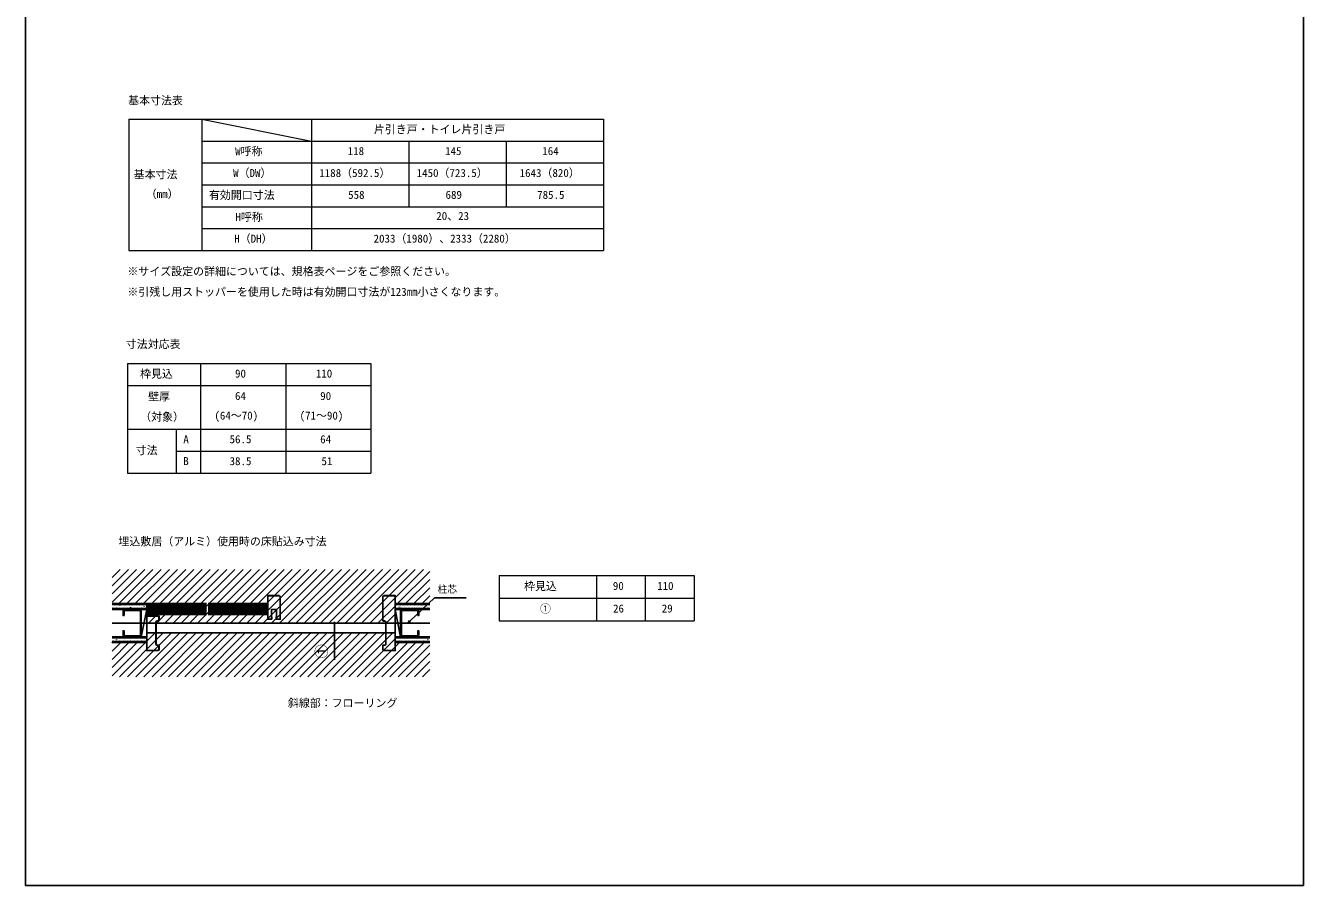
# Model space of a CAD drawing. Units: millimetres, scale not verified. Extents: x -525 to 525, y -783 to 779.
# Drawn here: x -525 to 525, y -783 to -76 of the extents above; entities that cross this region are included whole.
import ezdxf
from ezdxf.enums import TextEntityAlignment as Align

# ---------------------------------------------------------------- set-up
doc = ezdxf.new("R2010")
doc.units = ezdxf.units.MM
doc.header["$LTSCALE"] = 4
doc.layers.add('0-1_TABLE1', color=7, linetype='Continuous', lineweight=18)
for name, color, linetype in [('0-2_USER1', 3, 'Continuous'), ('0-4_YKK_11E', 7, 'Continuous'), ('0-5_YKK_12', 2, 'Continuous'), ('0-6_YKK_13', 4, 'Continuous'), ('0-8_YKK_D', 6, 'Continuous'), ('0-9_YKK_ZWAK', 7, 'Continuous'), ('0-A_YSS_K', 3, 'Continuous')]:
    doc.layers.add(name, color=color, linetype=linetype)
doc.styles.add('ＭＳ ゴシック', font='')
doc.styles.get('ＭＳ ゴシック').set_extended_font_data('MS Gothic')

msp = doc.modelspace()

# ---------------------------------------------------------------- linework, layer by layer
at = {"layer": '0-1_TABLE1'}
for p, q in [((-439.995, -153.354), (-49.995, -153.354)), ((-439.995, -153.354), (-439.995, -261.354)), ((-379.995, -153.354), (-289.995, -171.354)), ((-379.995, -153.354), (-379.995, -261.354)), ((-289.995, -153.354), (-289.995, -261.354)), ((-49.995, -153.354), (-49.995, -261.354)), ((-379.995, -171.354), (-49.995, -171.354)), ((-209.995, -171.354), (-209.995, -225.354)), ((-129.995, -171.354), (-129.995, -225.354)), ((-379.995, -189.354), (-49.995, -189.354)), ((-379.995, -207.354), (-49.995, -207.354)), ((-379.995, -225.354), (-49.995, -225.354)), ((-379.995, -243.354), (-49.995, -243.354)), ((-439.995, -261.354), (-49.995, -261.354)), ((-441.118, -354.305), (-241.118, -354.305)), ((-441.118, -354.305), (-441.118, -444.305)), ((-381.118, -354.305), (-381.118, -444.305)), ((-311.118, -354.305), (-311.118, -444.305)), ((-241.118, -354.305), (-241.118, -444.305)), ((-441.118, -372.305), (-241.118, -372.305)), ((-441.118, -408.305), (-241.118, -408.305)), ((-401.118, -408.305), (-401.118, -444.305)), ((-401.118, -426.305), (-241.118, -426.305)), ((-441.118, -444.305), (-241.118, -444.305)), ((-135.655, -528.606), (24.345, -528.606)), ((-135.655, -528.606), (-135.655, -565.765)), ((-55.655, -528.606), (-55.655, -565.765)), ((-15.655, -528.606), (-15.655, -565.765)), ((24.345, -528.606), (24.345, -565.765)), ((-135.655, -547.186), (24.345, -547.186)), ((-135.655, -565.765), (24.345, -565.765))]:
    msp.add_line(p, q, dxfattribs=at)
at = {"layer": '0-4_YKK_11E'}
for p, q in [((-316.778, -545.106), (-325.878, -545.106)), ((-230.278, -545.206), (-221.278, -545.206)), ((-231.378, -565.456), (-231.378, -546.206)), ((-417.778, -566.956), (-417.778, -584.956)), ((-417.678, -566.956), (-417.678, -584.956)), ((-415.778, -566.056), (-416.778, -566.056)), ((-229.778, -566.056), (-230.778, -566.056)), ((-228.878, -584.956), (-228.878, -566.956)), ((-228.778, -584.956), (-228.778, -566.956)), ((-416.778, -585.856), (-415.778, -585.856)), ((-415.178, -586.456), (-415.178, -589.206)), ((-231.378, -589.206), (-231.378, -586.456)), ((-230.778, -585.856), (-229.778, -585.856)), ((-416.278, -590.206), (-425.278, -590.206))]:
    msp.add_line(p, q, dxfattribs=at)
for points in [[(-325.878, -545.106), (-325.878, -555.606), (-325.778, -555.606)], [(-325.778, -564.456), (-325.778, -545.206), (-316.778, -545.206)], [(-230.278, -545.106), (-221.178, -545.106), (-221.178, -557.606), (-221.278, -557.606)], [(-221.278, -545.206), (-221.278, -590.206), (-230.278, -590.206)], [(-315.778, -546.206), (-315.778, -564.456), (-318.778, -564.456), (-318.778, -556.456), (-322.778, -556.456), (-322.778, -564.456), (-325.778, -564.456)], [(-318.778, -562.556), (-318.878, -562.556), (-318.878, -564.556), (-315.678, -564.556), (-315.678, -546.206)], [(-229.778, -565.956), (-231.278, -565.956), (-231.278, -546.206)], [(-425.278, -590.206), (-425.278, -561.956), (-415.278, -561.956), (-415.278, -565.956), (-416.778, -565.956)], [(-418.678, -561.956), (-418.678, -561.856), (-415.178, -561.856), (-415.178, -565.456)], [(-325.778, -559.556), (-325.878, -559.556), (-325.878, -564.556), (-322.678, -564.556), (-322.678, -562.556), (-322.778, -562.556)], [(-416.278, -590.306), (-425.378, -590.306), (-425.378, -577.806), (-425.278, -577.806)], [(-416.778, -585.956), (-415.278, -585.956), (-415.278, -589.206)], [(-231.278, -589.206), (-231.278, -585.956), (-229.778, -585.956)], [(-221.278, -577.806), (-221.178, -577.806), (-221.178, -590.306), (-230.278, -590.306)]]:
    msp.add_lwpolyline(points, dxfattribs=at)
for centre, radius, start, end in [((-316.778, -546.206), 1.1, 0, 90), ((-316.778, -546.206), 1, 0, 90), ((-230.278, -546.206), 1.1, 90, 180), ((-230.278, -546.206), 1, 90, 180), ((-416.778, -566.956), 1, 90, 180), ((-416.778, -566.956), 0.9, 90, 180), ((-415.778, -565.456), 0.6, 270, 360), ((-230.778, -565.456), 0.6, 180, 270), ((-229.778, -566.956), 1, 0, 90), ((-229.778, -566.956), 0.9, 360, 90), ((-416.778, -584.956), 1, 180, 270), ((-416.778, -584.956), 0.9, 180, 270), ((-415.778, -586.456), 0.6, 0, 90), ((-230.778, -586.456), 0.6, 90, 180), ((-229.778, -584.956), 0.9, 270, 0), ((-229.778, -584.956), 1, 270, 0), ((-416.278, -589.206), 1, 270, 0), ((-416.278, -589.206), 1.1, 270, 360), ((-230.278, -589.206), 1.1, 180, 270), ((-230.278, -589.206), 1, 180, 270)]:
    msp.add_arc(centre, radius, start, end, dxfattribs=at)
at = {"layer": '0-5_YKK_12'}
msp.add_line((-453.778, -567.706), (-192.778, -567.706), dxfattribs=at)
at = {"layer": '0-6_YKK_13'}
for p, q in [((-453.778, -530.211), (-447.173, -523.606)), ((-453.778, -536.947), (-440.437, -523.606)), ((-453.778, -543.682), (-433.702, -523.606)), ((-453.778, -550.417), (-426.967, -523.606)), ((-448.332, -551.706), (-420.232, -523.606)), ((-441.597, -551.706), (-413.497, -523.606)), ((-434.862, -551.706), (-406.762, -523.606)), ((-428.126, -551.706), (-400.026, -523.606)), ((-425.278, -555.593), (-393.291, -523.606)), ((-425.278, -562.328), (-386.556, -523.606)), ((-423.921, -567.706), (-379.821, -523.606)), ((-417.186, -567.706), (-373.086, -523.606)), ((-410.45, -567.706), (-366.35, -523.606)), ((-403.715, -567.706), (-359.615, -523.606)), ((-396.98, -567.706), (-352.88, -523.606)), ((-390.245, -567.706), (-346.145, -523.606)), ((-383.51, -567.706), (-339.41, -523.606)), ((-376.774, -567.706), (-332.674, -523.606)), ((-370.039, -567.706), (-325.939, -523.606)), ((-363.304, -567.706), (-319.204, -523.606)), ((-356.569, -567.706), (-312.469, -523.606)), ((-349.834, -567.706), (-305.734, -523.606)), ((-343.098, -567.706), (-298.998, -523.606)), ((-336.363, -567.706), (-292.263, -523.606)), ((-329.628, -567.706), (-285.528, -523.606)), ((-322.893, -567.706), (-278.793, -523.606)), ((-316.158, -567.706), (-272.058, -523.606)), ((-309.423, -567.706), (-265.323, -523.606)), ((-302.687, -567.706), (-258.587, -523.606)), ((-295.952, -567.706), (-251.852, -523.606)), ((-289.217, -567.706), (-245.117, -523.606)), ((-282.482, -567.706), (-238.382, -523.606)), ((-275.747, -567.706), (-231.647, -523.606)), ((-269.011, -567.706), (-224.911, -523.606)), ((-262.276, -567.706), (-218.176, -523.606)), ((-255.541, -567.706), (-211.441, -523.606)), ((-248.806, -567.706), (-204.706, -523.606)), ((-242.071, -567.706), (-197.971, -523.606)), ((-219.335, -551.706), (-192.778, -525.149)), ((-212.6, -551.706), (-192.778, -531.884)), ((-205.865, -551.706), (-192.778, -538.619)), ((-199.13, -551.706), (-192.778, -545.354)), ((-235.335, -567.706), (-221.278, -553.649)), ((-228.6, -567.706), (-221.278, -560.384)), ((-447.815, -611.806), (-411.715, -575.706)), ((-441.08, -611.806), (-404.98, -575.706)), ((-434.345, -611.806), (-398.245, -575.706)), ((-427.61, -611.806), (-391.51, -575.706)), ((-425.278, -567.706), (-221.278, -567.706)), ((-425.278, -575.706), (-221.278, -575.706)), ((-425.278, -575.799), (-425.186, -575.706)), ((-425.278, -582.534), (-418.45, -575.706)), ((-420.874, -611.806), (-384.774, -575.706)), ((-414.139, -611.806), (-378.039, -575.706)), ((-407.404, -611.806), (-371.304, -575.706)), ((-400.669, -611.806), (-364.569, -575.706)), ((-393.934, -611.806), (-357.834, -575.706)), ((-387.198, -611.806), (-351.098, -575.706)), ((-380.463, -611.806), (-344.363, -575.706)), ((-373.728, -611.806), (-337.628, -575.706)), ((-366.993, -611.806), (-330.893, -575.706)), ((-360.258, -611.806), (-324.158, -575.706)), ((-353.523, -611.806), (-317.423, -575.706)), ((-346.787, -611.806), (-310.687, -575.706)), ((-340.052, -611.806), (-303.952, -575.706)), ((-333.317, -611.806), (-297.217, -575.706)), ((-326.582, -611.806), (-290.482, -575.706)), ((-319.847, -611.806), (-283.747, -575.706)), ((-313.111, -611.806), (-277.011, -575.706)), ((-306.376, -611.806), (-270.276, -575.706)), ((-299.641, -611.806), (-263.541, -575.706)), ((-292.906, -611.806), (-256.806, -575.706)), ((-286.171, -611.806), (-250.071, -575.706)), ((-279.435, -611.806), (-243.335, -575.706)), ((-272.7, -611.806), (-236.6, -575.706)), ((-265.965, -611.806), (-229.865, -575.706)), ((-259.23, -611.806), (-223.13, -575.706)), ((-221.865, -567.706), (-221.278, -567.119)), ((-453.778, -584.093), (-453.391, -583.706)), ((-453.778, -590.828), (-446.656, -583.706)), ((-453.778, -597.563), (-439.921, -583.706)), ((-453.778, -604.299), (-433.186, -583.706)), ((-453.778, -611.034), (-426.45, -583.706)), ((-252.495, -611.806), (-221.278, -580.589)), ((-245.759, -611.806), (-217.659, -583.706)), ((-239.024, -611.806), (-210.924, -583.706)), ((-232.289, -611.806), (-204.189, -583.706)), ((-225.554, -611.806), (-197.454, -583.706)), ((-218.819, -611.806), (-192.778, -585.765)), ((-212.083, -611.806), (-192.778, -592.501)), ((-205.348, -611.806), (-192.778, -599.236)), ((-198.613, -611.806), (-192.778, -605.971))]:
    msp.add_line(p, q, dxfattribs=at)
at = {"layer": '0-8_YKK_D'}
for points in [[(-210.829, -567.706), (-208.974, -565.956), (-188.889, -546.996), (-162.793, -546.996)], [(-208.505, -566.453), (-210.829, -567.706), (-209.443, -565.459)], [(-271.04, -567.706), (-271.04, -575.706), (-271.04, -598.029)]]:
    msp.add_lwpolyline(points, dxfattribs=at)
for centre in [(-271.04, -567.706), (-271.04, -575.706)]:
    msp.add_circle(centre, 0.637, dxfattribs=at)
at = {"layer": '0-9_YKK_ZWAK'}
msp.add_line((-524.9, 746.6), (-524.9, -783.4), dxfattribs=at)
msp.add_lwpolyline([(-524.9, -783.4), (525.1, -783.4), (525.1, 746.6)], dxfattribs=at)
at = {"layer": '0-A_YSS_K'}
for p, q in [((-425.278, -551.706), (-453.778, -551.706)), ((-453.778, -552.456), (-425.278, -552.456)), ((-425.278, -555.706), (-453.778, -555.706)), ((-453.778, -556.456), (-446.378, -556.456)), ((-453.473, -554.601), (-453.473, -554.551)), ((-452.687, -554.665), (-452.69, -554.655)), ((-451.858, -553.176), (-451.858, -553.126)), ((-450.47, -554.818), (-450.525, -554.735)), ((-450.483, -554.601), (-450.483, -554.551)), ((-450.058, -554.066), (-450.061, -554.056)), ((-448.868, -553.176), (-448.868, -553.126)), ((-447.747, -553.014), (-447.802, -552.93)), ((-447.562, -553.09), (-447.566, -553.08)), ((-447.493, -554.601), (-447.493, -554.551)), ((-445.967, -555.703), (-446.022, -555.619)), ((-445.878, -553.176), (-445.878, -553.126)), ((-444.503, -554.601), (-444.503, -554.551)), ((-443.962, -555.234), (-443.965, -555.225)), ((-443.244, -553.898), (-443.299, -553.815)), ((-431.378, -556.456), (-443.178, -556.456)), ((-442.888, -553.176), (-442.888, -553.126)), ((-441.513, -554.601), (-441.513, -554.551)), ((-441.35, -554.588), (-441.353, -554.579)), ((-439.898, -553.176), (-439.898, -553.126)), ((-438.74, -554.782), (-438.796, -554.699)), ((-438.721, -553.989), (-438.724, -553.98)), ((-438.523, -554.601), (-438.523, -554.551)), ((-436.908, -553.176), (-436.908, -553.126)), ((-436.226, -553.013), (-436.229, -553.004)), ((-435.533, -554.601), (-435.533, -554.551)), ((-434.237, -555.667), (-434.292, -555.583)), ((-433.918, -553.176), (-433.918, -553.126)), ((-432.625, -555.157), (-432.629, -555.148)), ((-432.543, -554.601), (-432.543, -554.551)), ((-430.928, -553.176), (-430.928, -553.126)), ((-430.013, -554.511), (-430.017, -554.502)), ((-429.778, -578.956), (-425.278, -556.456)), ((-429.778, -578.956), (-429.778, -556.456)), ((-429.778, -556.456), (-425.278, -556.456)), ((-429.553, -554.601), (-429.553, -554.551)), ((-427.938, -553.176), (-427.938, -553.126)), ((-427.384, -553.913), (-427.388, -553.903)), ((-426.563, -554.601), (-426.563, -554.551)), ((-425.278, -551.706), (-376.278, -551.706)), ((-425.278, -552.987), (-376.278, -552.987)), ((-425.278, -554.269), (-376.278, -554.269)), ((-425.278, -555.55), (-376.278, -555.55)), ((-425.278, -578.956), (-425.278, -556.456)), ((-374.778, -551.706), (-325.878, -551.706)), ((-374.778, -552.987), (-325.878, -552.987)), ((-374.778, -554.269), (-325.878, -554.269)), ((-374.778, -555.55), (-325.878, -555.55)), ((-221.278, -551.706), (-192.778, -551.706)), ((-192.778, -552.456), (-221.278, -552.456)), ((-221.278, -555.706), (-192.778, -555.706)), ((-216.778, -578.956), (-221.278, -556.456)), ((-221.278, -578.956), (-221.278, -556.456)), ((-216.778, -556.456), (-221.278, -556.456)), ((-220.208, -553.176), (-220.208, -553.126)), ((-220.034, -552.763), (-220.038, -552.753)), ((-219.063, -555.506), (-219.066, -555.496)), ((-218.833, -554.601), (-218.833, -554.551)), ((-217.511, -554.469), (-217.566, -554.386)), ((-217.218, -553.176), (-217.218, -553.126)), ((-216.778, -578.956), (-216.778, -556.456)), ((-216.434, -554.907), (-216.437, -554.898)), ((-215.843, -554.601), (-215.843, -554.551)), ((-215.178, -556.456), (-203.378, -556.456)), ((-214.228, -553.176), (-214.228, -553.126)), ((-213.939, -553.931), (-213.942, -553.922)), ((-213.008, -555.353), (-213.063, -555.27)), ((-212.853, -554.601), (-212.853, -554.551)), ((-211.327, -553.285), (-211.33, -553.276)), ((-211.238, -553.176), (-211.238, -553.126)), ((-209.863, -554.601), (-209.863, -554.551)), ((-208.698, -552.686), (-208.701, -552.677)), ((-208.248, -553.176), (-208.248, -553.126)), ((-207.726, -555.429), (-207.73, -555.42)), ((-206.873, -554.601), (-206.873, -554.551)), ((-205.258, -553.176), (-205.258, -553.126)), ((-205.097, -554.83), (-205.101, -554.821)), ((-203.883, -554.601), (-203.883, -554.551)), ((-202.602, -553.854), (-202.605, -553.845)), ((-202.268, -553.176), (-202.268, -553.126)), ((-200.893, -554.601), (-200.893, -554.551)), ((-199.99, -553.208), (-199.993, -553.199)), ((-199.278, -553.176), (-199.278, -553.126)), ((-198.759, -553.204), (-198.815, -553.121)), ((-197.903, -554.601), (-197.903, -554.551)), ((-197.361, -552.609), (-197.364, -552.6)), ((-196.39, -555.353), (-196.393, -555.343)), ((-196.288, -553.176), (-196.288, -553.126)), ((-194.913, -554.601), (-194.913, -554.551)), ((-194.256, -554.089), (-194.311, -554.005)), ((-193.761, -554.754), (-193.764, -554.744)), ((-193.298, -553.176), (-193.298, -553.126)), ((-444.778, -558.056), (-444.778, -561.456)), ((-443.978, -561.456), (-443.978, -558.056)), ((-443.178, -557.256), (-431.378, -557.256)), ((-430.578, -558.056), (-430.578, -577.356)), ((-429.778, -577.356), (-429.778, -558.056)), ((-425.278, -556.831), (-376.278, -556.831)), ((-425.278, -558.112), (-376.278, -558.112)), ((-425.278, -559.394), (-376.278, -559.394)), ((-425.278, -560.706), (-376.278, -560.706)), ((-374.778, -556.831), (-325.878, -556.831)), ((-374.778, -558.112), (-325.878, -558.112)), ((-374.778, -559.394), (-325.878, -559.394)), ((-374.778, -560.706), (-325.878, -560.706)), ((-216.778, -577.356), (-216.778, -558.056)), ((-215.978, -558.056), (-215.978, -577.356)), ((-203.378, -557.256), (-215.178, -557.256)), ((-202.578, -561.456), (-202.578, -558.056)), ((-444.778, -573.956), (-444.778, -577.356)), ((-446.378, -578.956), (-453.778, -578.956)), ((-425.278, -579.706), (-453.778, -579.706)), ((-453.778, -582.956), (-425.278, -582.956)), ((-425.278, -583.706), (-453.778, -583.706)), ((-453.473, -581.851), (-453.473, -581.801)), ((-452.687, -581.915), (-452.69, -581.905)), ((-451.858, -580.426), (-451.858, -580.376)), ((-450.47, -582.068), (-450.525, -581.985)), ((-450.483, -581.851), (-450.483, -581.801)), ((-450.058, -581.316), (-450.061, -581.306)), ((-448.868, -580.426), (-448.868, -580.376)), ((-447.747, -580.264), (-447.802, -580.18)), ((-447.562, -580.34), (-447.566, -580.33)), ((-447.493, -581.851), (-447.493, -581.801)), ((-445.967, -582.953), (-446.022, -582.869)), ((-445.878, -580.426), (-445.878, -580.376)), ((-444.503, -581.851), (-444.503, -581.801)), ((-443.962, -582.484), (-443.965, -582.475)), ((-443.244, -581.148), (-443.299, -581.065)), ((-431.378, -578.156), (-443.178, -578.156)), ((-443.178, -578.956), (-431.378, -578.956)), ((-442.888, -580.426), (-442.888, -580.376)), ((-441.513, -581.851), (-441.513, -581.801)), ((-441.35, -581.838), (-441.353, -581.829)), ((-439.898, -580.426), (-439.898, -580.376)), ((-438.74, -582.032), (-438.796, -581.949)), ((-438.721, -581.239), (-438.724, -581.23)), ((-438.523, -581.851), (-438.523, -581.801)), ((-436.908, -580.426), (-436.908, -580.376)), ((-436.226, -580.263), (-436.229, -580.254)), ((-435.533, -581.851), (-435.533, -581.801)), ((-434.237, -582.917), (-434.292, -582.833)), ((-433.918, -580.426), (-433.918, -580.376)), ((-432.625, -582.407), (-432.629, -582.398)), ((-432.543, -581.851), (-432.543, -581.801)), ((-430.928, -580.426), (-430.928, -580.376)), ((-430.013, -581.761), (-430.017, -581.752)), ((-429.778, -578.956), (-425.278, -578.956)), ((-429.553, -581.851), (-429.553, -581.801)), ((-427.938, -580.426), (-427.938, -580.376)), ((-427.384, -581.163), (-427.388, -581.153)), ((-426.563, -581.851), (-426.563, -581.801)), ((-216.778, -578.956), (-221.278, -578.956)), ((-221.278, -579.706), (-192.778, -579.706)), ((-192.778, -582.956), (-221.278, -582.956)), ((-221.278, -583.706), (-192.778, -583.706)), ((-220.208, -580.426), (-220.208, -580.376)), ((-220.034, -580.013), (-220.038, -580.003)), ((-219.063, -582.756), (-219.066, -582.746)), ((-218.833, -581.851), (-218.833, -581.801)), ((-217.511, -581.719), (-217.566, -581.636)), ((-217.218, -580.426), (-217.218, -580.376)), ((-216.434, -582.157), (-216.437, -582.148)), ((-215.843, -581.851), (-215.843, -581.801)), ((-215.178, -578.156), (-203.378, -578.156)), ((-203.378, -578.956), (-215.178, -578.956)), ((-214.228, -580.426), (-214.228, -580.376)), ((-213.939, -581.181), (-213.942, -581.172)), ((-213.008, -582.603), (-213.063, -582.52)), ((-212.853, -581.851), (-212.853, -581.801)), ((-211.327, -580.535), (-211.33, -580.526)), ((-211.238, -580.426), (-211.238, -580.376)), ((-209.863, -581.851), (-209.863, -581.801)), ((-208.698, -579.936), (-208.701, -579.927)), ((-208.248, -580.426), (-208.248, -580.376)), ((-207.726, -582.679), (-207.73, -582.67)), ((-206.873, -581.851), (-206.873, -581.801)), ((-205.258, -580.426), (-205.258, -580.376)), ((-205.097, -582.08), (-205.101, -582.071)), ((-203.883, -581.851), (-203.883, -581.801)), ((-202.602, -581.104), (-202.605, -581.095)), ((-202.268, -580.426), (-202.268, -580.376)), ((-200.893, -581.851), (-200.893, -581.801)), ((-199.99, -580.458), (-199.993, -580.449)), ((-199.278, -580.426), (-199.278, -580.376)), ((-198.759, -580.454), (-198.815, -580.371)), ((-197.903, -581.851), (-197.903, -581.801)), ((-197.361, -579.859), (-197.364, -579.85)), ((-196.39, -582.603), (-196.393, -582.593)), ((-196.288, -580.426), (-196.288, -580.376)), ((-194.913, -581.851), (-194.913, -581.801)), ((-194.256, -581.339), (-194.311, -581.255)), ((-193.761, -582.004), (-193.764, -581.994)), ((-193.298, -580.426), (-193.298, -580.376))]:
    msp.add_line(p, q, dxfattribs=at)
for points in [[(-447.778, -556.456), (-425.278, -556.456), (-425.278, -551.706)], [(-192.778, -556.456), (-221.278, -556.456), (-221.278, -551.706)], [(-444.778, -558.056), (-444.778, -561.456), (-443.978, -561.456)], [(-201.778, -558.056), (-201.778, -561.456), (-202.578, -561.456)], [(-443.978, -577.356), (-443.978, -573.956), (-444.778, -573.956), (-444.778, -577.356)], [(-202.578, -577.356), (-202.578, -573.956), (-201.778, -573.956), (-201.778, -577.356)], [(-447.778, -578.956), (-425.278, -578.956), (-425.278, -583.706)], [(-192.778, -578.956), (-221.278, -578.956), (-221.278, -583.706)]]:
    msp.add_lwpolyline(points, dxfattribs=at)
for centre, radius, start, end in [((-443.178, -558.056), 1.6, 90, 180), ((-431.378, -558.056), 1.6, 360, 90), ((-215.178, -558.056), 1.6, 90, 180), ((-203.378, -558.056), 1.6, 360, 90), ((-443.178, -558.056), 0.8, 90, 180), ((-431.378, -558.056), 0.8, 360, 90), ((-215.178, -558.056), 0.8, 90, 180), ((-203.378, -558.056), 0.8, 0, 90), ((-443.178, -577.356), 1.6, 180, 270), ((-443.178, -577.356), 0.8, 180, 270), ((-431.378, -577.356), 0.8, 270, 0), ((-431.378, -577.356), 1.6, 270, 360), ((-215.178, -577.356), 1.6, 180, 270), ((-215.178, -577.356), 0.8, 180, 270), ((-203.378, -577.356), 0.8, 270, 0), ((-203.378, -577.356), 1.6, 270, 0)]:
    msp.add_arc(centre, radius, start, end, dxfattribs=at)

# ---------------------------------------------------------------- texts
at = {"layer": '0-1_TABLE1', "style": 'ＭＳ ゴシック'}
for s, p in [('片引き戸・トイレ片引き戸', (-238.697, -167.007)), ('W呼称', (-352.688, -185.059)), ('118', (-260.197, -184.854)), ('145', (-180.171, -184.854)), ('164', (-100.299, -184.854)), ('基本寸法', (-436.075, -204.047)), ('W（DW）', (-354.35, -202.905)), ('1188（592.5）', (-283.541, -202.905)), ('1450（723.5）', (-203.541, -202.905)), ('1643（820）', (-118.938, -202.905)), ('（mm）', (-426.129, -220.223)), ('有効開口寸法', (-374.217, -221.059)), ('558', (-259.839, -220.854)), ('689', (-179.813, -220.854)), ('785.5', (-104.518, -220.854)), ('H呼称', (-352.433, -239.059)), ('20、23', (-187.433, -238.24)), ('H（DH）', (-353.43, -256.905)), ('2033（1980）、2333（2280）', (-238.927, -256.828)), ('枠見込', (-430.78, -367.984)), ('90', (-352.792, -367.805)), ('110', (-286.397, -367.805)), ('壁厚', (-424.184, -386.691)), ('64', (-352.817, -386.231)), ('90', (-282.792, -386.231)), ('（対象）', (-430.729, -403.379)), ('(64～70)', (-369.718, -402.356)), ('(71～90)', (-299.718, -402.356)), ('A', (-395.26, -421.805)), ('56.5', (-357.266, -421.805)), ('64', (-282.817, -421.805)), ('寸法', (-434.363, -430.882)), ('B', (-395.311, -439.805)), ('38.5', (-357.266, -439.805)), ('51', (-281.769, -439.805)), ('枠見込', (-115.317, -542.575)), ('90', (-42.329, -542.396)), ('110', (-5.934, -542.396)), ('①', (-102.252, -561.18)), ('26', (-42.175, -560.975)), ('29', (-2.175, -560.975))]:
    msp.add_text(s, height=6.598, dxfattribs=at).set_placement(p, align=Align.BOTTOM_LEFT)
at = {"layer": '0-2_USER1', "style": 'ＭＳ ゴシック'}
for s, p in [('基本寸法表', (-440.609, -143.312)), ('※サイズ設定の詳細については、規格表ページをご参照ください。', (-441.222, -283.773)), ('※引残し用ストッパーを使用した時は有効開口寸法が123㎜小さくなります。', (-441.222, -300.613)), ('寸法対応表', (-442.569, -343.664)), ('埋込敷居（アルミ）使用時の床貼込み寸法', (-448.545, -505.817)), ('斜線部：フローリング', (-309.368, -638.69))]:
    msp.add_text(s, height=6.598, dxfattribs=at).set_placement(p, align=Align.BOTTOM_LEFT)
at = {"layer": '0-8_YKK_D', "style": 'ＭＳ ゴシック'}
msp.add_text('柱芯', height=5.865, dxfattribs=at).set_placement((-186.384, -544.548), align=Align.BOTTOM_LEFT)
msp.add_text('①', height=8.798, rotation=90, dxfattribs=at).set_placement((-274.654, -596.938), align=Align.BOTTOM_LEFT)

doc.saveas('drawing.dxf')
